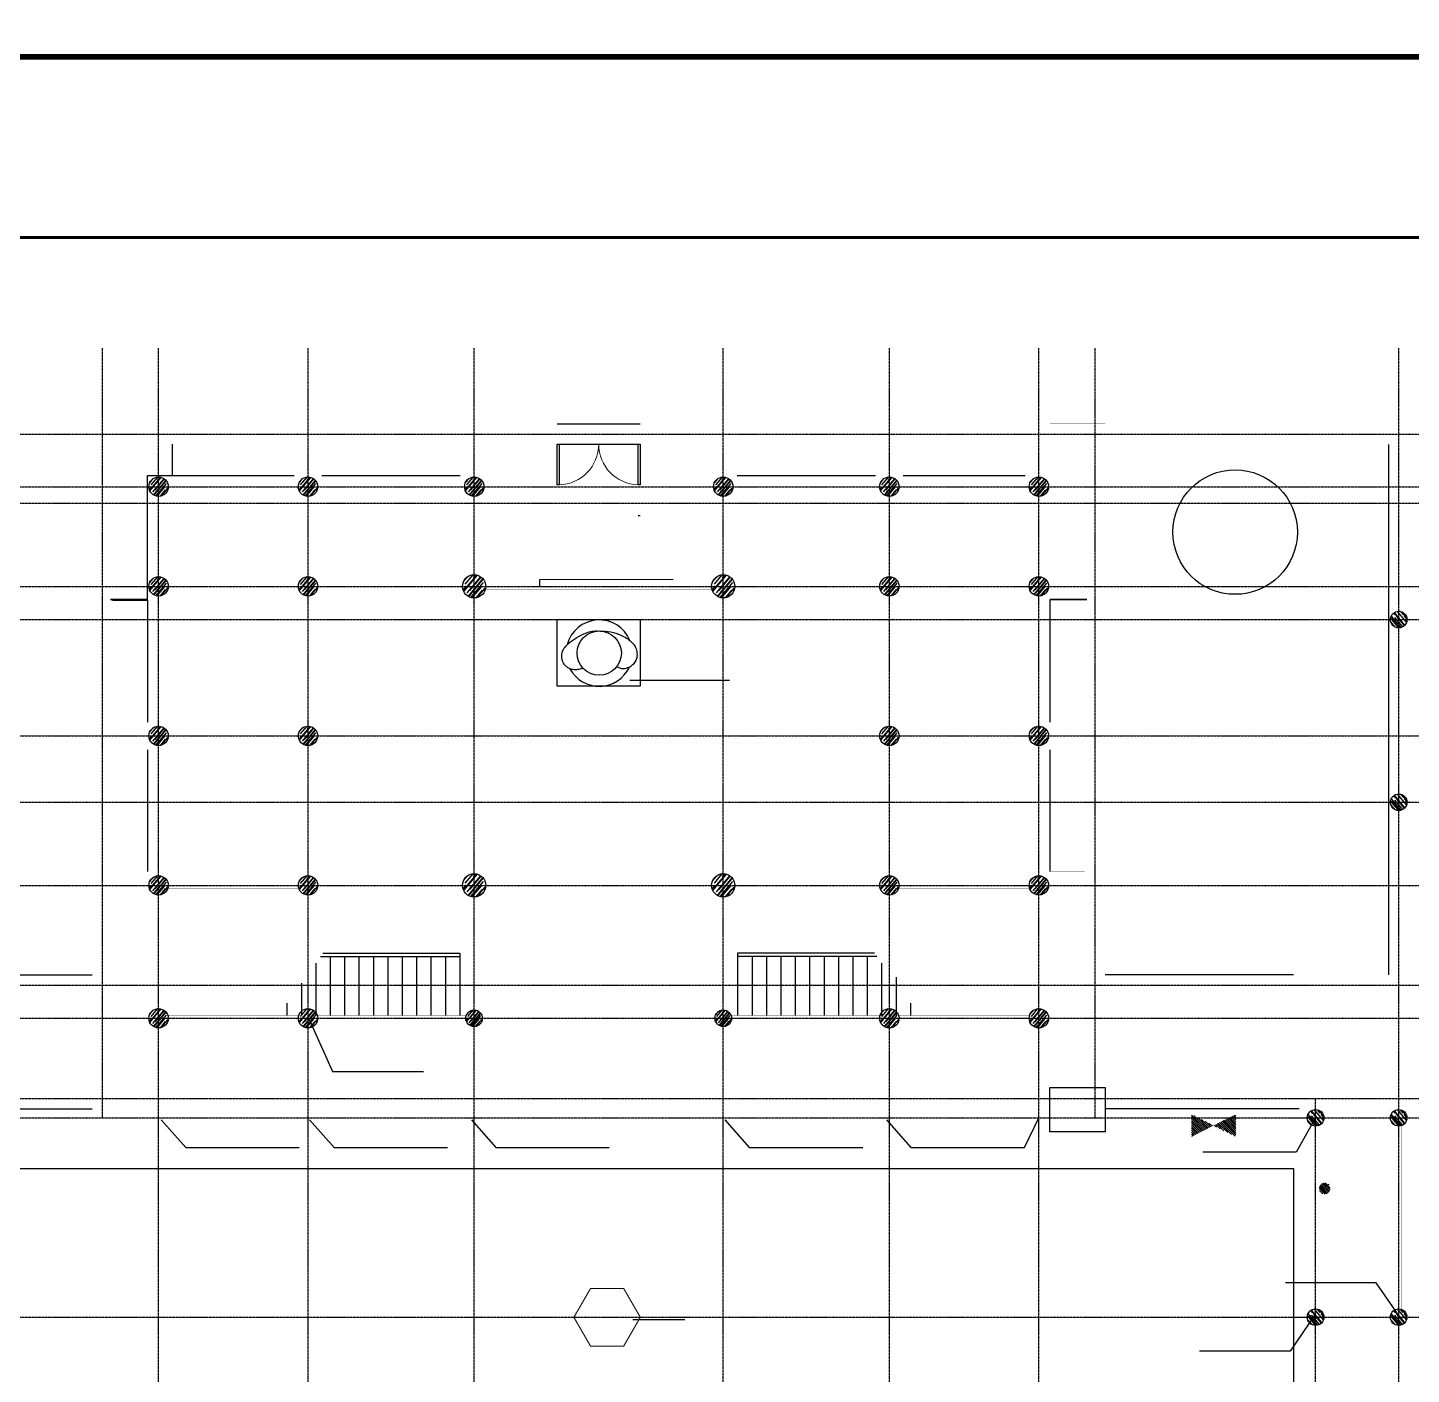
# Model space of a CAD drawing. Extents: x -137808 to 103746506, y -332957 to -111547.
# Drawn here: x 120600 to 145592, y -257541 to -233222 of the extents above; entities that cross this region are included whole.
import ezdxf

# ---------------------------------------------------------------- set-up
doc = ezdxf.new("R2010")
doc.units = 0
doc.header["$LTSCALE"] = 25
doc.header["$MEASUREMENT"] = 0
doc.linetypes.add('DOTE', pattern=[2.42, 2, -0.2, 0.02, -0.2])
doc.layers.get('0').update_dxf_attribs({"linetype": 'CONTINUOUS'})
for name, color, linetype in [('DOTE', 1, 'DOTE'), ('PUB_TITLE', 4, 'CONTINUOUS'), ('STEP', 7, 'CONTINUOUS'), ('WALL', 130, 'CONTINUOUS'), ('设备-箱柜', 3, 'CONTINUOUS')]:
    doc.layers.add(name, color=color, linetype=linetype)
doc.styles.add('IDQSTYLE', font='txt.shx', dxfattribs={"width": 0.7, "bigfont": 'hztxt.shx'})

# ---------------------------------------------------------------- blocks, each defined once
blk = doc.blocks.new('*X')
at = {"color": 0, "linetype": 'Continuous'}
for p, q in [((192.59, 446.72), (193.93, 448.06)), ((192.59, 446.72), (193.87, 448.01)), ((192.65, 447.21), (193.44, 448)), ((192.65, 446.36), (194.23, 447.94)), ((192.67, 446.38), (194.27, 447.98)), ((192.69, 447.24), (193.35, 447.91)), ((192.79, 446.07), (194.52, 447.8)), ((192.81, 446.1), (194.55, 447.84)), ((192.98, 445.84), (194.75, 447.61)), ((193.01, 445.87), (194.78, 447.64)), ((193.23, 445.66), (194.93, 447.37)), ((193.27, 445.7), (194.95, 447.39)), ((193.53, 445.54), (195.05, 447.06)), ((193.58, 445.59), (195.06, 447.07)), ((193.92, 445.51), (195.08, 446.67)), ((193.98, 445.57), (195.08, 446.67)), ((194.61, 445.77), (194.82, 445.99)), ((163.77, 434.88), (163.89, 435)), ((163.77, 434.45), (164.18, 434.86)), ((163.77, 434.03), (164.46, 434.72)), ((163.77, 433.6), (164.74, 434.57)), ((163.77, 433.18), (165.02, 434.43)), ((163.77, 432.76), (165.31, 434.29)), ((170.12, 431.89), (172.8, 434.58)), ((170.4, 431.75), (173.65, 435)), ((170.68, 431.6), (173.77, 434.69)), ((170.96, 431.46), (173.77, 434.27)), ((163.77, 432.33), (165.59, 434.15)), ((163.77, 431.91), (165.87, 434.01)), ((163.77, 431.48), (166.16, 433.87)), ((163.77, 431.06), (166.44, 433.73)), ((163.77, 430.63), (166.72, 433.58)), ((163.77, 430.21), (167, 433.44)), ((164.32, 430.33), (167.29, 433.3)), ((165.17, 430.76), (167.57, 433.16)), ((166.02, 431.18), (167.85, 433.02)), ((166.86, 431.61), (168.14, 432.88)), ((167.71, 432.03), (168.42, 432.74)), ((168.56, 432.45), (168.7, 432.59)), ((168.98, 432.45), (169.41, 432.88)), ((169.27, 432.31), (170.26, 433.3)), ((169.55, 432.17), (171.11, 433.73)), ((169.83, 432.03), (171.96, 434.15)), ((171.25, 431.32), (173.77, 433.85)), ((171.53, 431.18), (173.77, 433.42)), ((171.81, 431.04), (173.77, 433)), ((172.1, 430.9), (173.77, 432.57)), ((172.38, 430.76), (173.77, 432.15)), ((172.66, 430.61), (173.77, 431.72)), ((172.94, 430.47), (173.77, 431.3)), ((173.23, 430.33), (173.77, 430.88)), ((173.51, 430.19), (173.77, 430.45)), ((232.27, 320.09), (237.18, 325)), ((232.27, 320.51), (236.75, 325)), ((232.27, 320.94), (236.33, 325)), ((232.27, 321.36), (235.9, 325)), ((232.27, 321.79), (235.48, 325)), ((232.27, 322.21), (235.06, 325)), ((232.27, 322.63), (234.63, 325)), ((232.27, 323.06), (234.21, 325)), ((232.27, 323.48), (233.78, 325)), ((232.27, 323.91), (233.36, 325)), ((232.27, 324.33), (232.93, 325)), ((232.27, 324.76), (232.51, 325)), ((232.6, 320), (237.6, 325)), ((233.02, 320), (238.02, 325)), ((233.45, 320), (238.45, 325)), ((233.87, 320), (238.87, 325)), ((234.3, 320), (239.3, 325)), ((234.72, 320), (239.72, 325)), ((235.15, 320), (240.15, 325)), ((235.57, 320), (240.57, 325)), ((235.99, 320), (240.99, 325)), ((236.42, 320), (241.42, 325)), ((236.84, 320), (241.84, 325)), ((237.27, 320), (242.27, 325)), ((237.69, 320), (242.27, 324.57)), ((238.12, 320), (242.27, 324.15)), ((238.54, 320), (242.27, 323.72)), ((238.96, 320), (242.27, 323.3)), ((239.39, 320), (242.27, 322.88)), ((239.81, 320), (242.27, 322.45)), ((240.24, 320), (242.27, 322.03)), ((240.66, 320), (242.27, 321.6)), ((241.09, 320), (242.27, 321.18)), ((241.51, 320), (242.27, 320.75)), ((241.93, 320), (242.27, 320.33)), ((278.36, 223.2), (280.79, 225.63)), ((278.36, 222.93), (281.06, 225.62)), ((278.39, 223.51), (280.47, 225.6)), ((278.4, 222.68), (281.31, 225.59)), ((278.47, 223.88), (280.11, 225.52)), ((278.69, 224.39), (279.6, 225.29)), ((280.2, 224.2), (281.54, 225.54)), ((280.65, 224.37), (281.75, 225.47)), ((280.95, 224.38), (281.95, 225.38)), ((281.19, 224.34), (282.13, 225.28)), ((281.39, 224.26), (282.3, 225.17)), ((281.57, 224.16), (282.46, 225.05)), ((278.45, 222.45), (279.79, 223.79)), ((278.52, 222.24), (279.62, 223.34)), ((278.61, 222.04), (279.61, 223.04)), ((278.71, 221.86), (279.65, 222.8)), ((278.82, 221.68), (279.73, 222.59)), ((278.94, 221.52), (279.83, 222.42)), ((279.08, 221.38), (279.96, 222.26)), ((279.22, 221.24), (280.11, 222.13)), ((279.38, 221.11), (280.29, 222.02)), ((279.55, 221), (280.49, 221.94)), ((279.61, 223.04), (280.95, 224.38)), ((279.62, 223.34), (280.65, 224.37)), ((279.65, 222.8), (281.19, 224.34)), ((279.73, 222.59), (281.39, 224.26)), ((279.73, 220.9), (280.72, 221.89)), ((279.79, 223.79), (280.2, 224.2)), ((279.83, 222.42), (281.57, 224.16)), ((279.93, 220.81), (281.01, 221.89)), ((279.94, 223.09), (280.9, 224.05)), ((279.96, 222.26), (281.73, 224.03)), ((279.99, 222.85), (281.14, 224)), ((279.99, 223.42), (280.57, 224)), ((280.07, 222.66), (281.33, 223.91)), ((280.11, 222.13), (281.86, 223.88)), ((280.14, 220.74), (281.41, 222.01)), ((280.2, 222.5), (281.49, 223.79)), ((280.29, 222.02), (281.97, 223.7)), ((280.35, 222.37), (281.62, 223.64)), ((280.36, 220.68), (283.31, 223.63)), ((280.49, 221.94), (282.05, 223.5)), ((280.54, 222.27), (281.71, 223.45)), ((280.61, 220.65), (283.34, 223.38)), ((280.72, 221.89), (282.1, 223.27)), ((280.77, 222.22), (281.77, 223.22)), ((280.88, 220.63), (283.36, 223.11)), ((281.01, 221.89), (282.1, 222.98)), ((281.08, 222.24), (281.74, 222.91)), ((281.18, 220.65), (283.33, 222.81)), ((281.41, 222.01), (281.98, 222.58)), ((281.54, 220.73), (283.26, 222.45)), ((281.73, 224.03), (282.61, 224.91)), ((281.86, 223.88), (282.75, 224.77)), ((281.97, 223.7), (282.87, 224.61)), ((281.98, 222.58), (283.25, 223.85)), ((282.01, 220.91), (283.07, 221.98)), ((282.05, 223.5), (282.99, 224.44)), ((282.1, 223.27), (283.09, 224.26)), ((282.1, 222.98), (283.18, 224.06)), ((159.6, 156.77), (159.62, 156.79)), ((159.66, 156.55), (159.91, 156.79)), ((159.75, 156.35), (160.19, 156.79)), ((159.84, 156.17), (160.47, 156.79)), ((159.95, 155.99), (160.75, 156.79)), ((160.08, 155.83), (161.04, 156.79)), ((160.21, 155.68), (161.32, 156.79)), ((160.35, 155.55), (161.6, 156.79)), ((160.51, 155.42), (161.89, 156.79)), ((160.68, 155.3), (162.17, 156.79)), ((160.86, 155.2), (162.45, 156.79)), ((161.05, 155.11), (162.73, 156.79)), ((161.26, 155.03), (163.02, 156.79)), ((161.48, 154.98), (163.3, 156.79)), ((161.72, 154.93), (163.58, 156.79)), ((161.99, 154.92), (163.87, 156.79)), ((162.29, 154.93), (164.49, 157.14)), ((162.63, 155), (164.43, 156.79)), ((163.08, 155.16), (164.27, 156.35)), ((262, 135.85), (263.24, 137.09)), ((262, 135.85), (263.24, 137.09)), ((262, 135.85), (263.24, 137.09)), ((262, 135.85), (263.24, 137.09)), ((262.02, 135.59), (263.5, 137.07)), ((262.02, 135.59), (263.5, 137.07)), ((262.02, 135.59), (263.5, 137.07)), ((262.02, 135.59), (263.5, 137.07)), ((262.05, 136.18), (262.91, 137.04)), ((262.05, 136.18), (262.91, 137.04)), ((262.05, 136.18), (262.91, 137.04)), ((262.05, 136.18), (262.91, 137.04)), ((262.09, 135.37), (263.71, 137)), ((262.09, 135.37), (263.71, 137)), ((262.09, 135.37), (263.71, 137)), ((262.09, 135.37), (263.71, 137)), ((262.18, 135.19), (263.9, 136.91)), ((262.18, 135.19), (263.9, 136.91)), ((262.18, 135.19), (263.9, 136.91)), ((262.18, 135.19), (263.9, 136.91)), ((262.3, 135.02), (264.07, 136.79)), ((262.3, 135.02), (264.07, 136.79)), ((262.3, 135.02), (264.07, 136.79)), ((262.3, 135.02), (264.07, 136.79)), ((262.44, 134.88), (264.21, 136.64)), ((262.44, 134.88), (264.21, 136.64)), ((262.44, 134.88), (264.21, 136.64)), ((262.44, 134.88), (264.21, 136.64)), ((262.61, 134.77), (264.32, 136.48)), ((262.61, 134.77), (264.32, 136.48)), ((262.61, 134.77), (264.32, 136.48)), ((262.61, 134.77), (264.32, 136.48)), ((262.8, 134.67), (264.42, 136.29)), ((262.8, 134.67), (264.42, 136.29)), ((262.8, 134.67), (264.42, 136.29)), ((262.8, 134.67), (264.42, 136.29)), ((263.02, 134.61), (264.48, 136.07)), ((263.02, 134.61), (264.48, 136.07)), ((263.02, 134.61), (264.48, 136.07)), ((263.02, 134.61), (264.48, 136.07)), ((263.28, 134.59), (264.5, 135.8)), ((263.28, 134.59), (264.5, 135.8)), ((263.28, 134.59), (264.5, 135.8)), ((263.28, 134.59), (264.5, 135.8)), ((263.62, 134.65), (264.44, 135.46)), ((263.62, 134.65), (264.44, 135.46)), ((263.62, 134.65), (264.44, 135.46)), ((263.62, 134.65), (264.44, 135.46))]:
    blk.add_line(p, q, dxfattribs=at)
blk = doc.blocks.new('HC000429')
at = {"color": 0, "linetype": 'Continuous', "const_width": 0.3}
blk.add_lwpolyline([(5, 2.5), (-5, 2.5), (-5, -2.5), (5, -2.5)], close=True, dxfattribs=at)
at = {"color": 0, "linetype": 'Continuous'}
blk.add_blockref('*X', (-237.27, -322.5), dxfattribs=at)
at = {"color": 0, "style": 'IDQSTYLE', "width": 0.7}
blk.add_attdef('PSFHATT', (7, -2.5), '', height=2.5, dxfattribs=at)

msp = doc.modelspace()

# ---------------------------------------------------------------- hatches: boundary and pattern name
h = msp.add_hatch()
h.set_pattern_fill('木材', color=251, scale=20, style=0)
h.set_pattern_definition([(50, (0, -161402.78), (51.847064, 186.24683), [1200, -160, 400, -80]), (50, (106.4, -161362.78), (-132.93014, 7.10905), [240, -26.4, 480, -60]), (50, (40, -161334.78), (226.339663, 353.127904), [640, -112, 320, -80])])
h.paths.add_polyline_path([(122964, -241336, 0.414214), (122789, -241511), (122964, -241511)])
h.paths.add_polyline_path([(122964, -241336), (122964, -241511), (123139, -241511, 0.414214)])
h.paths.add_polyline_path([(123139, -241511), (122964, -241511), (122964, -241686, 0.414214)])
h.paths.add_polyline_path([(122964, -241511), (122789, -241511, 0.414214), (122964, -241686)])
h = msp.add_hatch()
h.set_pattern_fill('木材', color=251, scale=20, style=0)
h.set_pattern_definition([(50, (2700, -161402.78), (51.847064, 186.24683), [1200, -160, 400, -80]), (50, (2806.4, -161362.78), (-132.93014, 7.10905), [240, -26.4, 480, -60]), (50, (2740, -161334.78), (226.339663, 353.127904), [640, -112, 320, -80])])
h.paths.add_polyline_path([(125664, -241336, 0.414214), (125489, -241511), (125664, -241511)])
h.paths.add_polyline_path([(125664, -241336), (125664, -241511), (125839, -241511, 0.414214)])
h.paths.add_polyline_path([(125839, -241511), (125664, -241511), (125664, -241686, 0.414214)])
h.paths.add_polyline_path([(125664, -241511), (125489, -241511, 0.414214), (125664, -241686)])
h = msp.add_hatch()
h.set_pattern_fill('木材', color=251, scale=20, style=0)
h.set_pattern_definition([(50, (5700.745, -161402.78), (51.847064, 186.24683), [1200, -160, 400, -80]), (50, (5807.14, -161362.78), (-132.93014, 7.10905), [240, -26.4, 480, -60]), (50, (5740.745, -161334.78), (226.339663, 353.127904), [640, -112, 320, -80])])
h.paths.add_polyline_path([(128665, -241336, 0.414214), (128490, -241511), (128665, -241511)])
h.paths.add_polyline_path([(128665, -241336), (128665, -241511), (128840, -241511, 0.414214)])
h.paths.add_polyline_path([(128840, -241511), (128665, -241511), (128665, -241686, 0.414214)])
h.paths.add_polyline_path([(128665, -241511), (128490, -241511, 0.414214), (128665, -241686)])
h = msp.add_hatch()
h.set_pattern_fill('木材', color=251, scale=20, style=0)
h.set_pattern_definition([(50, (10198.826, -161402.78), (51.847064, 186.24683), [1200, -160, 400, -80]), (50, (10305.23, -161362.78), (-132.93014, 7.10905), [240, -26.4, 480, -60]), (50, (10238.826, -161334.78), (226.339663, 353.127904), [640, -112, 320, -80])])
h.paths.add_polyline_path([(133163, -241336, 0.414214), (132988, -241511), (133163, -241511)])
h.paths.add_polyline_path([(133163, -241336), (133163, -241511), (133338, -241511, 0.414214)])
h.paths.add_polyline_path([(133338, -241511), (133163, -241511), (133163, -241686, 0.414214)])
h.paths.add_polyline_path([(133163, -241511), (132988, -241511, 0.414214), (133163, -241686)])
h = msp.add_hatch()
h.set_pattern_fill('木材', color=251, scale=20, style=0)
h.set_pattern_definition([(50, (13199.15, -161402.78), (51.847064, 186.24683), [1200, -160, 400, -80]), (50, (13305.55, -161362.78), (-132.93014, 7.10905), [240, -26.4, 480, -60]), (50, (13239.15, -161334.78), (226.339663, 353.127904), [640, -112, 320, -80])])
h.paths.add_polyline_path([(136163, -241336, 0.414214), (135988, -241511), (136163, -241511)])
h.paths.add_polyline_path([(136163, -241336), (136163, -241511), (136338, -241511, 0.414214)])
h.paths.add_polyline_path([(136338, -241511), (136163, -241511), (136163, -241686, 0.414214)])
h.paths.add_polyline_path([(136163, -241511), (135988, -241511, 0.414214), (136163, -241686)])
h = msp.add_hatch()
h.set_pattern_fill('木材', color=251, scale=20, style=0)
h.set_pattern_definition([(50, (15900.614, -161402.78), (51.847064, 186.24683), [1200, -160, 400, -80]), (50, (16007.01, -161362.78), (-132.93014, 7.10905), [240, -26.4, 480, -60]), (50, (15940.614, -161334.78), (226.339663, 353.127904), [640, -112, 320, -80])])
h.paths.add_polyline_path([(138865, -241336, 0.414214), (138690, -241511), (138865, -241511)])
h.paths.add_polyline_path([(138865, -241336), (138865, -241511), (139040, -241511, 0.414214)])
h.paths.add_polyline_path([(139040, -241511), (138865, -241511), (138865, -241686, 0.414214)])
h.paths.add_polyline_path([(138865, -241511), (138690, -241511, 0.414214), (138865, -241686)])
h = msp.add_hatch()
h.set_pattern_fill('木材', color=251, scale=20, style=0)
h.set_pattern_definition([(50, (0, -163202.78), (51.847064, 186.24683), [1200, -160, 400, -80]), (50, (106.4, -163162.78), (-132.93014, 7.10905), [240, -26.4, 480, -60]), (50, (40, -163134.78), (226.339663, 353.127904), [640, -112, 320, -80])])
h.paths.add_polyline_path([(122964, -243136, 0.414214), (122789, -243311), (122964, -243311)])
h.paths.add_polyline_path([(122964, -243136), (122964, -243311), (123139, -243311, 0.414214)])
h.paths.add_polyline_path([(123139, -243311), (122964, -243311), (122964, -243486, 0.414214)])
h.paths.add_polyline_path([(122964, -243311), (122789, -243311, 0.414214), (122964, -243486)])
h = msp.add_hatch()
h.set_pattern_fill('木材', color=251, scale=20, style=0)
h.set_pattern_definition([(50, (2700, -163202.78), (51.847064, 186.24683), [1200, -160, 400, -80]), (50, (2806.4, -163162.78), (-132.93014, 7.10905), [240, -26.4, 480, -60]), (50, (2740, -163134.78), (226.339663, 353.127904), [640, -112, 320, -80])])
h.paths.add_polyline_path([(125664, -243136, 0.414214), (125489, -243311), (125664, -243311)])
h.paths.add_polyline_path([(125664, -243136), (125664, -243311), (125839, -243311, 0.414214)])
h.paths.add_polyline_path([(125839, -243311), (125664, -243311), (125664, -243486, 0.414214)])
h.paths.add_polyline_path([(125664, -243311), (125489, -243311, 0.414214), (125664, -243486)])
h = msp.add_hatch()
h.set_pattern_fill('木材', color=251, scale=24, style=0)
h.set_pattern_definition([(50, (-18892.85, -147181.1), (62.216477, 223.496197), [1440, -192, 480, -96]), (50, (-18765.17, -147133.1), (-159.516165, 8.53086), [288, -31.68, 576, -72]), (50, (-18844.845, -147099.5), (271.607596, 423.753485), [768, -134.4, 384, -96])])
h.paths.add_polyline_path([(128664, -243101, 0.414214), (128454, -243311), (128664, -243311)])
h.paths.add_polyline_path([(128664, -243101), (128664, -243311), (128874, -243311, 0.414214)])
h.paths.add_polyline_path([(128874, -243311), (128664, -243311), (128664, -243521, 0.414214)])
h.paths.add_polyline_path([(128664, -243311), (128454, -243311, 0.414214), (128664, -243521)])
h = msp.add_hatch()
h.set_pattern_fill('木材', color=251, scale=24, style=0)
h.set_pattern_definition([(50, (-14392.81, -147181.1), (62.216477, 223.496197), [1440, -192, 480, -96]), (50, (-14265.13, -147133.1), (-159.516165, 8.53086), [288, -31.68, 576, -72]), (50, (-14344.81, -147099.5), (271.607596, 423.753485), [768, -134.4, 384, -96])])
h.paths.add_polyline_path([(133164, -243101, 0.414214), (132954, -243311), (133164, -243311)])
h.paths.add_polyline_path([(133164, -243101), (133164, -243311), (133374, -243311, 0.414214)])
h.paths.add_polyline_path([(133374, -243311), (133164, -243311), (133164, -243521, 0.414214)])
h.paths.add_polyline_path([(133164, -243311), (132954, -243311, 0.414214), (133164, -243521)])
h = msp.add_hatch()
h.set_pattern_fill('木材', color=251, scale=20, style=0)
h.set_pattern_definition([(50, (13200, -163202.78), (51.847064, 186.24683), [1200, -160, 400, -80]), (50, (13306.4, -163162.78), (-132.93014, 7.10905), [240, -26.4, 480, -60]), (50, (13240, -163134.78), (226.339663, 353.127904), [640, -112, 320, -80])])
h.paths.add_polyline_path([(136164, -243136, 0.414214), (135989, -243311), (136164, -243311)])
h.paths.add_polyline_path([(136164, -243136), (136164, -243311), (136339, -243311, 0.414214)])
h.paths.add_polyline_path([(136339, -243311), (136164, -243311), (136164, -243486, 0.414214)])
h.paths.add_polyline_path([(136164, -243311), (135989, -243311, 0.414214), (136164, -243486)])
h = msp.add_hatch()
h.set_pattern_fill('木材', color=251, scale=20, style=0)
h.set_pattern_definition([(50, (15900, -163202.78), (51.847064, 186.24683), [1200, -160, 400, -80]), (50, (16006.4, -163162.78), (-132.93014, 7.10905), [240, -26.4, 480, -60]), (50, (15940, -163134.78), (226.339663, 353.127904), [640, -112, 320, -80])])
h.paths.add_polyline_path([(138864, -243136, 0.414214), (138689, -243311), (138864, -243311)])
h.paths.add_polyline_path([(138864, -243136), (138864, -243311), (139039, -243311, 0.414214)])
h.paths.add_polyline_path([(139039, -243311), (138864, -243311), (138864, -243486, 0.414214)])
h.paths.add_polyline_path([(138864, -243311), (138689, -243311, 0.414214), (138864, -243486)])
h = msp.add_hatch()
h.set_pattern_fill('木材', color=251, scale=20, style=0)
h.set_pattern_definition([(130, (255734.65, -163960.06), (-51.847064, 186.24683), [1200, -160, 400, -80]), (130, (255628.25, -163920.06), (132.93014, 7.10905), [240, -26.4, 480, -60]), (130, (255694.65, -163892.057), (-226.339663, 353.127904), [640, -112, 320, -80])])
h.paths.add_polyline_path([(145514, -243911, -1), (145214, -243911, -1)])
h = msp.add_hatch()
h.set_pattern_fill('木材', color=251, scale=20, style=0)
h.set_pattern_definition([(50, (0, -165902.78), (51.847064, 186.24683), [1200, -160, 400, -80]), (50, (106.4, -165862.78), (-132.93014, 7.10905), [240, -26.4, 480, -60]), (50, (40, -165834.78), (226.339663, 353.127904), [640, -112, 320, -80])])
h.paths.add_polyline_path([(122964, -245836, 0.414214), (122789, -246011), (122964, -246011)])
h.paths.add_polyline_path([(122964, -245836), (122964, -246011), (123139, -246011, 0.414214)])
h.paths.add_polyline_path([(123139, -246011), (122964, -246011), (122964, -246186, 0.414214)])
h.paths.add_polyline_path([(122964, -246011), (122789, -246011, 0.414214), (122964, -246186)])
h = msp.add_hatch()
h.set_pattern_fill('木材', color=251, scale=20, style=0)
h.set_pattern_definition([(50, (2700, -165902.78), (51.847064, 186.24683), [1200, -160, 400, -80]), (50, (2806.4, -165862.78), (-132.93014, 7.10905), [240, -26.4, 480, -60]), (50, (2740, -165834.78), (226.339663, 353.127904), [640, -112, 320, -80])])
h.paths.add_polyline_path([(125664, -245836, 0.414214), (125489, -246011), (125664, -246011)])
h.paths.add_polyline_path([(125664, -245836), (125664, -246011), (125839, -246011, 0.414214)])
h.paths.add_polyline_path([(125839, -246011), (125664, -246011), (125664, -246186, 0.414214)])
h.paths.add_polyline_path([(125664, -246011), (125489, -246011, 0.414214), (125664, -246186)])
h = msp.add_hatch()
h.set_pattern_fill('木材', color=251, scale=20, style=0)
h.set_pattern_definition([(50, (13200, -165902.78), (51.847064, 186.24683), [1200, -160, 400, -80]), (50, (13306.4, -165862.78), (-132.93014, 7.10905), [240, -26.4, 480, -60]), (50, (13240, -165834.78), (226.339663, 353.127904), [640, -112, 320, -80])])
h.paths.add_polyline_path([(136164, -245836, 0.414214), (135989, -246011), (136164, -246011)])
h.paths.add_polyline_path([(136164, -245836), (136164, -246011), (136339, -246011, 0.414214)])
h.paths.add_polyline_path([(136339, -246011), (136164, -246011), (136164, -246186, 0.414214)])
h.paths.add_polyline_path([(136164, -246011), (135989, -246011, 0.414214), (136164, -246186)])
h = msp.add_hatch()
h.set_pattern_fill('木材', color=251, scale=20, style=0)
h.set_pattern_definition([(50, (15900, -165902.78), (51.847064, 186.24683), [1200, -160, 400, -80]), (50, (16006.4, -165862.78), (-132.93014, 7.10905), [240, -26.4, 480, -60]), (50, (15940, -165834.78), (226.339663, 353.127904), [640, -112, 320, -80])])
h.paths.add_polyline_path([(138864, -245836, 0.414214), (138689, -246011), (138864, -246011)])
h.paths.add_polyline_path([(138864, -245836), (138864, -246011), (139039, -246011, 0.414214)])
h.paths.add_polyline_path([(139039, -246011), (138864, -246011), (138864, -246186, 0.414214)])
h.paths.add_polyline_path([(138864, -246011), (138689, -246011, 0.414214), (138864, -246186)])
h = msp.add_hatch()
h.set_pattern_fill('木材', color=251, scale=20, style=0)
h.set_pattern_definition([(130, (255734.65, -167260.06), (-51.847064, 186.24683), [1200, -160, 400, -80]), (130, (255628.25, -167220.06), (132.93014, 7.10905), [240, -26.4, 480, -60]), (130, (255694.65, -167192.057), (-226.339663, 353.127904), [640, -112, 320, -80])])
h.paths.add_polyline_path([(145514, -247211, -1), (145214, -247211, -1)])
h = msp.add_hatch()
h.set_pattern_fill('木材', color=251, scale=20, style=0)
h.set_pattern_definition([(50, (0, -168602.78), (51.847064, 186.24683), [1200, -160, 400, -80]), (50, (106.4, -168562.78), (-132.93014, 7.10905), [240, -26.4, 480, -60]), (50, (40, -168534.78), (226.339663, 353.127904), [640, -112, 320, -80])])
h.paths.add_polyline_path([(122964, -248536, 0.414214), (122789, -248711), (122964, -248711)])
h.paths.add_polyline_path([(122964, -248536), (122964, -248711), (123139, -248711, 0.414214)])
h.paths.add_polyline_path([(123139, -248711), (122964, -248711), (122964, -248886, 0.414214)])
h.paths.add_polyline_path([(122964, -248711), (122789, -248711, 0.414214), (122964, -248886)])
h = msp.add_hatch()
h.set_pattern_fill('木材', color=251, scale=20, style=0)
h.set_pattern_definition([(50, (2700, -168602.78), (51.847064, 186.24683), [1200, -160, 400, -80]), (50, (2806.4, -168562.78), (-132.93014, 7.10905), [240, -26.4, 480, -60]), (50, (2740, -168534.78), (226.339663, 353.127904), [640, -112, 320, -80])])
h.paths.add_polyline_path([(125664, -248536, 0.414214), (125489, -248711), (125664, -248711)])
h.paths.add_polyline_path([(125664, -248536), (125664, -248711), (125839, -248711, 0.414214)])
h.paths.add_polyline_path([(125839, -248711), (125664, -248711), (125664, -248886, 0.414214)])
h.paths.add_polyline_path([(125664, -248711), (125489, -248711, 0.414214), (125664, -248886)])
h = msp.add_hatch()
h.set_pattern_fill('木材', color=251, scale=24, style=0)
h.set_pattern_definition([(50, (-18892.85, -152581.1), (62.216477, 223.496197), [1440, -192, 480, -96]), (50, (-18765.17, -152533.1), (-159.516165, 8.53086), [288, -31.68, 576, -72]), (50, (-18844.845, -152499.5), (271.607596, 423.753485), [768, -134.4, 384, -96])])
h.paths.add_polyline_path([(128664, -248501, 0.414214), (128454, -248711), (128664, -248711)])
h.paths.add_polyline_path([(128664, -248501), (128664, -248711), (128874, -248711, 0.414214)])
h.paths.add_polyline_path([(128874, -248711), (128664, -248711), (128664, -248921, 0.414214)])
h.paths.add_polyline_path([(128664, -248711), (128454, -248711, 0.414214), (128664, -248921)])
h = msp.add_hatch()
h.set_pattern_fill('木材', color=251, scale=24, style=0)
h.set_pattern_definition([(50, (-14392.81, -152581.1), (62.216477, 223.496197), [1440, -192, 480, -96]), (50, (-14265.13, -152533.1), (-159.516165, 8.53086), [288, -31.68, 576, -72]), (50, (-14344.81, -152499.5), (271.607596, 423.753485), [768, -134.4, 384, -96])])
h.paths.add_polyline_path([(133164, -248501, 0.414214), (132954, -248711), (133164, -248711)])
h.paths.add_polyline_path([(133164, -248501), (133164, -248711), (133374, -248711, 0.414214)])
h.paths.add_polyline_path([(133374, -248711), (133164, -248711), (133164, -248921, 0.414214)])
h.paths.add_polyline_path([(133164, -248711), (132954, -248711, 0.414214), (133164, -248921)])
h = msp.add_hatch()
h.set_pattern_fill('木材', color=251, scale=20, style=0)
h.set_pattern_definition([(50, (13200, -168602.78), (51.847064, 186.24683), [1200, -160, 400, -80]), (50, (13306.4, -168562.78), (-132.93014, 7.10905), [240, -26.4, 480, -60]), (50, (13240, -168534.78), (226.339663, 353.127904), [640, -112, 320, -80])])
h.paths.add_polyline_path([(136164, -248536, 0.414214), (135989, -248711), (136164, -248711)])
h.paths.add_polyline_path([(136164, -248536), (136164, -248711), (136339, -248711, 0.414214)])
h.paths.add_polyline_path([(136339, -248711), (136164, -248711), (136164, -248886, 0.414214)])
h.paths.add_polyline_path([(136164, -248711), (135989, -248711, 0.414214), (136164, -248886)])
h = msp.add_hatch()
h.set_pattern_fill('木材', color=251, scale=20, style=0)
h.set_pattern_definition([(50, (15900, -168602.78), (51.847064, 186.24683), [1200, -160, 400, -80]), (50, (16006.4, -168562.78), (-132.93014, 7.10905), [240, -26.4, 480, -60]), (50, (15940, -168534.78), (226.339663, 353.127904), [640, -112, 320, -80])])
h.paths.add_polyline_path([(138864, -248536, 0.414214), (138689, -248711), (138864, -248711)])
h.paths.add_polyline_path([(138864, -248536), (138864, -248711), (139039, -248711, 0.414214)])
h.paths.add_polyline_path([(139039, -248711), (138864, -248711), (138864, -248886, 0.414214)])
h.paths.add_polyline_path([(138864, -248711), (138689, -248711, 0.414214), (138864, -248886)])
h = msp.add_hatch()
h.set_pattern_fill('木材', color=251, scale=20, style=0)
h.set_pattern_definition([(50, (0, -171002.78), (51.847064, 186.24683), [1200, -160, 400, -80]), (50, (106.4, -170962.78), (-132.93014, 7.10905), [240, -26.4, 480, -60]), (50, (40, -170934.78), (226.339663, 353.127904), [640, -112, 320, -80])])
h.paths.add_polyline_path([(122964, -250936, 0.414214), (122789, -251111), (122964, -251111)])
h.paths.add_polyline_path([(122964, -250936), (122964, -251111), (123139, -251111, 0.414214)])
h.paths.add_polyline_path([(123139, -251111), (122964, -251111), (122964, -251286, 0.414214)])
h.paths.add_polyline_path([(122964, -251111), (122789, -251111, 0.414214), (122964, -251286)])
h = msp.add_hatch()
h.set_pattern_fill('木材', color=251, scale=20, style=0)
h.set_pattern_definition([(50, (2700, -171002.78), (51.847064, 186.24683), [1200, -160, 400, -80]), (50, (2806.4, -170962.78), (-132.93014, 7.10905), [240, -26.4, 480, -60]), (50, (2740, -170934.78), (226.339663, 353.127904), [640, -112, 320, -80])])
h.paths.add_polyline_path([(125664, -250936, 0.414214), (125489, -251111), (125664, -251111)])
h.paths.add_polyline_path([(125664, -250936), (125664, -251111), (125839, -251111, 0.414214)])
h.paths.add_polyline_path([(125839, -251111), (125664, -251111), (125664, -251286, 0.414214)])
h.paths.add_polyline_path([(125664, -251111), (125489, -251111, 0.414214), (125664, -251286)])
h = msp.add_hatch()
h.set_pattern_fill('木材', color=251, scale=17.2, style=0)
h.set_pattern_definition([(50, (22914.99, -182217.955), (44.588475, 160.172274), [1032, -137.6, 344, -68.8]), (50, (23006.5, -182183.555), (-114.31992, 6.11378), [206.4, -22.704, 412.8, -51.6]), (50, (22949.39, -182159.475), (194.65211, 303.689998), [550.4, -96.32, 275.2, -68.8])])
h.paths.add_polyline_path([(128664, -250961, 0.414214), (128514, -251111), (128664, -251111)])
h.paths.add_polyline_path([(128664, -250961), (128664, -251111), (128815, -251111, 0.414214)])
h.paths.add_polyline_path([(128815, -251111), (128664, -251111), (128664, -251262, 0.414214)])
h.paths.add_polyline_path([(128664, -251111), (128514, -251111, 0.414214), (128664, -251262)])
h = msp.add_hatch()
h.set_pattern_fill('木材', color=251, scale=17.2, style=0)
h.set_pattern_definition([(50, (27414.99, -182217.955), (44.588475, 160.172274), [1032, -137.6, 344, -68.8]), (50, (27506.5, -182183.555), (-114.31992, 6.11378), [206.4, -22.704, 412.8, -51.6]), (50, (27449.39, -182159.475), (194.65211, 303.689998), [550.4, -96.32, 275.2, -68.8])])
h.paths.add_polyline_path([(133164, -250961, 0.414214), (133014, -251111), (133164, -251111)])
h.paths.add_polyline_path([(133164, -250961), (133164, -251111), (133315, -251111, 0.414214)])
h.paths.add_polyline_path([(133315, -251111), (133164, -251111), (133164, -251262, 0.414214)])
h.paths.add_polyline_path([(133164, -251111), (133014, -251111, 0.414214), (133164, -251262)])
h = msp.add_hatch()
h.set_pattern_fill('木材', color=251, scale=20, style=0)
h.set_pattern_definition([(50, (13200, -171002.78), (51.847064, 186.24683), [1200, -160, 400, -80]), (50, (13306.4, -170962.78), (-132.93014, 7.10905), [240, -26.4, 480, -60]), (50, (13240, -170934.78), (226.339663, 353.127904), [640, -112, 320, -80])])
h.paths.add_polyline_path([(136164, -250936, 0.414214), (135989, -251111), (136164, -251111)])
h.paths.add_polyline_path([(136164, -250936), (136164, -251111), (136339, -251111, 0.414214)])
h.paths.add_polyline_path([(136339, -251111), (136164, -251111), (136164, -251286, 0.414214)])
h.paths.add_polyline_path([(136164, -251111), (135989, -251111, 0.414214), (136164, -251286)])
h = msp.add_hatch()
h.set_pattern_fill('木材', color=251, scale=20, style=0)
h.set_pattern_definition([(50, (15900, -171002.78), (51.847064, 186.24683), [1200, -160, 400, -80]), (50, (16006.4, -170962.78), (-132.93014, 7.10905), [240, -26.4, 480, -60]), (50, (15940, -170934.78), (226.339663, 353.127904), [640, -112, 320, -80])])
h.paths.add_polyline_path([(138864, -250936, 0.414214), (138689, -251111), (138864, -251111)])
h.paths.add_polyline_path([(138864, -250936), (138864, -251111), (139039, -251111, 0.414214)])
h.paths.add_polyline_path([(139039, -251111), (138864, -251111), (138864, -251286, 0.414214)])
h.paths.add_polyline_path([(138864, -251111), (138689, -251111, 0.414214), (138864, -251286)])
h = msp.add_hatch()
h.set_pattern_fill('木材', color=251, scale=20, style=0)
h.set_pattern_definition([(130, (254233.125, -172957.41), (-51.847064, 186.24683), [1200, -160, 400, -80]), (130, (254126.72, -172917.41), (132.93014, 7.10905), [240, -26.4, 480, -60]), (130, (254193.125, -172889.41), (-226.339663, 353.127904), [640, -112, 320, -80])])
h.paths.add_polyline_path([(144013, -252909, -1), (143713, -252909, -1)])
h = msp.add_hatch()
h.set_pattern_fill('木材', color=251, scale=20, style=0)
h.set_pattern_definition([(130, (255733.125, -172957.41), (-51.847064, 186.24683), [1200, -160, 400, -80]), (130, (255626.72, -172917.41), (132.93014, 7.10905), [240, -26.4, 480, -60]), (130, (255693.125, -172889.41), (-226.339663, 353.127904), [640, -112, 320, -80])])
h.paths.add_polyline_path([(145513, -252909, -1), (145213, -252909, -1)])
h = msp.add_hatch()
h.set_pattern_fill('木材', color=251, scale=20, style=0)
h.set_pattern_definition([(130, (254233.125, -176557.41), (-51.847064, 186.24683), [1200, -160, 400, -80]), (130, (254126.72, -176517.41), (132.93014, 7.10905), [240, -26.4, 480, -60]), (130, (254193.125, -176489.41), (-226.339663, 353.127904), [640, -112, 320, -80])])
h.paths.add_polyline_path([(144013, -256509, -1), (143713, -256509, -1)])
h = msp.add_hatch()
h.set_pattern_fill('木材', color=251, scale=20, style=0)
h.set_pattern_definition([(130, (255733.125, -176557.41), (-51.847064, 186.24683), [1200, -160, 400, -80]), (130, (255626.72, -176517.41), (132.93014, 7.10905), [240, -26.4, 480, -60]), (130, (255693.125, -176489.41), (-226.339663, 353.127904), [640, -112, 320, -80])])
h.paths.add_polyline_path([(145513, -256509, -1), (145213, -256509, -1)])

# ---------------------------------------------------------------- linework, layer by layer
at = {"color": 251}
for p, q in [((130164, -240376), (131664, -240376)), ((130164, -240746), (131664, -240746)), ((145179, -240747), (145179, -250326)), ((123215, -241311), (125414, -241311)), ((125914, -241311), (128414, -241311)), ((133414, -241311), (135914, -241311)), ((136414, -241311), (138614, -241311)), ((122764, -243562), (122764, -245761)), ((139064, -243547), (139064, -245761)), ((131476, -245005), (133279, -245005)), ((122764, -246261), (122764, -248461)), ((139064, -246261), (139064, -248461)), ((125804, -250114), (125804, -251061)), ((125889, -249996), (128404, -249996)), ((125932, -249936), (128404, -249936)), ((126064, -249996), (126064, -251061)), ((126324, -249996), (126324, -251061)), ((126584, -249996), (126584, -251061)), ((126844, -249996), (126844, -251061)), ((127104, -249996), (127104, -251061)), ((127364, -249996), (127364, -251061)), ((127624, -249996), (127624, -251061)), ((127884, -249996), (127884, -251061)), ((128144, -249996), (128144, -251061)), ((128404, -249936), (128404, -251061)), ((133424, -249936), (133424, -251061)), ((135896, -249936), (133424, -249936)), ((135939, -249996), (133424, -249996)), ((133684, -249996), (133684, -251061)), ((133944, -249996), (133944, -251061)), ((134204, -249996), (134204, -251061)), ((134464, -249996), (134464, -251061)), ((134724, -249996), (134724, -251061)), ((134984, -249996), (134984, -251061)), ((135244, -249996), (135244, -251061)), ((135504, -249996), (135504, -251061)), ((135764, -249996), (135764, -251061)), ((136024, -250114), (136024, -251061)), ((118264, -250326), (121764, -250326)), ((136284, -250368), (136284, -251061)), ((143464, -250326), (140064, -250326)), ((125544, -250478), (125544, -251061)), ((125284, -250837), (125284, -251061)), ((136544, -250837), (136544, -251061)), ((118264, -252746), (121764, -252746)), ((138604, -253445), (138864, -252911)), ((143564, -252746), (140064, -252746)), ((143564, -252746), (140064, -252746)), ((143864, -252911), (143512, -253529)), ((143512, -253529), (141827, -253529)), ((131532, -256551), (132470, -256551))]:
    msp.add_line(p, q, dxfattribs=at)
at = {"color": 251, "extrusion": (0, 0, -1)}
msp.add_line((131627, -242034), (131664, -242034), dxfattribs=at)
at = {"color": 251}
for points, const_width in [([(153099, -234860), (153099, -237011), (108729, -237011), (108729, -234860)], 50), ([(140064, -251361), (139064, -251361), (139064, -248461), (139694, -248461), (139694, -246261), (139064, -246261), (139064, -245761), (139694, -245761), (139693, -243546), (139064, -243547), (139064, -241311), (139064, -240376), (140064, -240376), (140064, -251361)], 1), ([(128868, -243261), (132960, -243261)], 2), ([(128868, -243361), (132960, -243361)], 2), ([(123133, -248661), (125497, -248661)], 2), ([(138695, -248661), (136332, -248661)], 2), ([(123133, -248761), (125497, -248761)], 2), ([(138695, -248761), (136332, -248761)], 2), ([(123133, -251061), (125497, -251061)], 2), ([(123133, -251161), (125497, -251161)], 2), ([(125833, -251061), (128522, -251061)], 2), ([(125833, -251161), (128522, -251161)], 2), ([(133306, -251061), (135997, -251061)], 2), ([(133306, -251161), (135997, -251161)], 2), ([(136333, -251061), (138697, -251061)], 2), ([(136333, -251161), (138697, -251161)], 2), ([(145314, -253048), (145314, -256367)], 2), ([(145414, -253049), (145414, -256368)], 2)]:
    msp.add_lwpolyline(points, dxfattribs=dict(at, const_width=const_width))
for points in [[(122134, -243562), (122764, -243562), (122764, -241311), (123215, -241311), (123214, -240746)], [(129850, -243315), (129850, -243185), (132260, -243184)], [(125664, -251089), (126105, -252071), (127751, -252071)], [(123014, -252946), (123455, -253445), (125505, -253445)], [(125693, -252946), (126134, -253445), (128185, -253445)], [(128614, -252946), (129056, -253445), (131106, -253445)], [(133192, -252946), (133633, -253445), (135683, -253445)], [(136113, -252946), (136554, -253445), (138604, -253445)], [(124879, -262211), (118264, -262211), (118264, -253824), (143464, -253824), (143464, -262211), (136949, -262211)], [(145407, -256540), (144959, -255888), (143322, -255888)], [(143850, -256468), (143402, -257121), (141765, -257121)]]:
    msp.add_lwpolyline(points, dxfattribs=at)
for points in [[(130164, -240746), (130202, -240746), (130202, -241477), (130164, -241477)], [(131627, -240746), (131664, -240746), (131664, -241477), (131627, -241477)], [(130164, -243911), (131664, -243911), (131664, -245111), (130164, -245111)], [(139064, -252361), (140064, -252361), (140064, -253161), (139064, -253161)]]:
    msp.add_lwpolyline(points, close=True, dxfattribs=at)
at = {"color": 251, "const_width": 20}
msp.add_lwpolyline([(130766, -255992), (130466, -256511), (130766, -257031), (131366, -257031), (131666, -256511), (131366, -255992)], close=True, dxfattribs=at)
at = {"color": 251}
for centre, radius in [((122964, -241511), 175), ((125664, -241511), 175), ((128665, -241511), 175), ((133163, -241511), 175), ((136163, -241511), 175), ((138865, -241511), 175), ((142409, -242331), 1124), ((122964, -243311), 175), ((125664, -243311), 175), ((128664, -243311), 210), ((133164, -243311), 210), ((136164, -243311), 175), ((138864, -243311), 175), ((145364, -243911), 150), ((122964, -246011), 175), ((125664, -246011), 175), ((136164, -246011), 175), ((138864, -246011), 175), ((145364, -247211), 150), ((122964, -248711), 175), ((125664, -248711), 175), ((128664, -248711), 210), ((133164, -248711), 210), ((136164, -248711), 175), ((138864, -248711), 175), ((122964, -251111), 175), ((125664, -251111), 175), ((128664, -251111), 150), ((133164, -251111), 150), ((136164, -251111), 175), ((138864, -251111), 175), ((143863, -252909), 150), ((145363, -252909), 150), ((143863, -256509), 150), ((145363, -256509), 150)]:
    msp.add_circle(centre, radius, dxfattribs=at)
at = {"color": 251, "lineweight": 13, "extrusion": (0, 0, -1)}
for centre, start, end in [((-130183, -240746), 180, 268.5307), ((-131645, -240746), 271.4693, 0)]:
    msp.add_arc(centre, 731, start, end, dxfattribs=at)
at = {"layer": 'DOTE'}
for p, q in [((121949, -252911), (121949, -239011)), ((122964, -265611), (122964, -239011)), ((125664, -265611), (125664, -239011)), ((128664, -265611), (128664, -239011)), ((133164, -265611), (133164, -239011)), ((136164, -265611), (136164, -239011)), ((138864, -265611), (138864, -239011)), ((139879, -252911), (139879, -239011)), ((145364, -265611), (145364, -239011)), ((107964, -240561), (154164, -240561)), ((107964, -241511), (153864, -241511)), ((107964, -241811), (147134, -241811)), ((107964, -243311), (153864, -243311)), ((107964, -243911), (154164, -243911)), ((107964, -246011), (153864, -246011)), ((107964, -247211), (154164, -247211)), ((107964, -248711), (153864, -248711)), ((107964, -250511), (154164, -250511)), ((107964, -251111), (154164, -251111)), ((107964, -252561), (154164, -252561)), ((143864, -265611), (143864, -252561)), ((107964, -252911), (154164, -252911)), ((107964, -256511), (154164, -256511))]:
    msp.add_line(p, q, dxfattribs=at)
at = {"layer": 'PUB_TITLE', "const_width": 100}
msp.add_lwpolyline([(99121, -273747), (169921, -273747), (169921, -233747), (99121, -233747)], close=True, dxfattribs=at)
at = {"layer": 'STEP', "color": 251}
msp.add_circle((130924, -244517), 400, dxfattribs=at)
for start, end in [(22.2936, 165.5705), (208.296, 334.9734)]:
    msp.add_arc((130924, -244517), 600, start, end, dxfattribs=at)
msp.add_open_spline([(130628, -244786), (130611, -244794), (130567, -244813), (130492, -244820), (130409, -244813), (130345, -244775), (130297, -244728), (130259, -244667), (130244, -244583), (130250, -244479), (130330, -244374), (130446, -244275), (130605, -244183), (130771, -244112), (130955, -244119), (131133, -244119), (131325, -244196), (131489, -244280), (131583, -244405), (131612, -244519), (131603, -244625), (131550, -244703), (131495, -244768), (131424, -244784), (131359, -244811), (131298, -244789), (131259, -244772), (131240, -244763)], degree=3, knots=[331.951542, 331.951542, 331.951542, 331.951542, 387.142253, 475.386242, 556.394477, 631.506592, 693.397562, 757.180745, 842.987343, 945.644727, 1058.916531, 1224.289758, 1402.579281, 1611.417984, 1750.108352, 1951.304201, 2140.516595, 2363.232367, 2493.794821, 2595.481098, 2713.044312, 2798.088557, 2875.452341, 2957.43313, 3014.06979, 3077.784972, 3141.804838, 3141.804838, 3141.804838, 3141.804838], dxfattribs=at)
at = {"layer": 'WALL', "color": 251, "const_width": 30}
for points in [[(122094, -243546), (122764, -243547)], [(139734, -243546), (139064, -243547)]]:
    msp.add_lwpolyline(points, dxfattribs=at)

# ---------------------------------------------------------------- block references
at = {"layer": '设备-箱柜', "xscale": -80, "yscale": 80, "zscale": 80, "rotation": 180}
msp.add_blockref('HC000429', (147501, -244243), dxfattribs=at)

doc.saveas('drawing.dxf')
